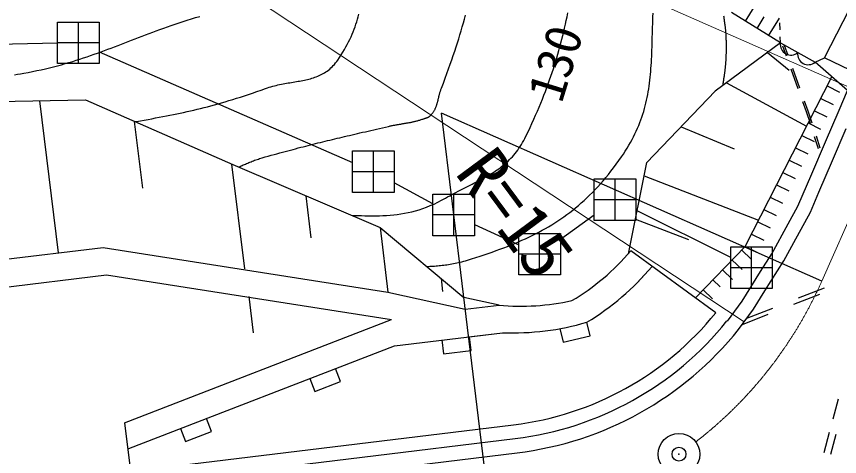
# Model space of a CAD drawing. Units: millimetres, scale not verified. Extents: x 40000 to 680000, y 20000 to 380000.
# Drawn here: x 152496 to 182183, y 284011 to 299900 of the extents above; entities that cross this region are included whole.
import ezdxf
from ezdxf.enums import TextEntityAlignment as Align

# ---------------------------------------------------------------- set-up
doc = ezdxf.new("R2010")
doc.units = ezdxf.units.MM
doc.header["$LTSCALE"] = 1000
doc.header["$PDMODE"] = 32
doc.header["$PDSIZE"] = 500
doc.linetypes.add('CHAIN', pattern=[18.5, 12, -1.5, 3.5, -1.5])
for name, color, linetype, lineweight in [('M-BGD', 7, 'Continuous', 25), ('M-BMK', 2, 'CHAIN', 13), ('M-BMK-ROW', 30, 'Continuous', 25), ('M-BMK-SRVR', 7, 'Continuous', 25), ('M-STR-HTXT', 7, 'Continuous', 13)]:
    doc.layers.add(name, color=color, linetype=linetype, lineweight=lineweight)
doc.styles.add('ＭＳ ゴシック', font='')
doc.styles.get('ＭＳ ゴシック').set_extended_font_data('MS Gothic')

msp = doc.modelspace()

# ---------------------------------------------------------------- linework, layer by layer
at = {"layer": 'M-BGD'}
for p, q in [((181641, 298402), (185638, 306240)), ((178786, 299724), (179371, 300670)), ((180051, 298941), (178281, 300036)), ((179206, 299464), (179466, 299884)), ((179626, 299204), (180021, 299843)), ((180036, 299416), (180027, 299665)), ((180051, 298941), (180044, 299166)), ((180051, 298941), (177692, 297198)), ((180051, 298941), (181301, 298251)), ((180265, 298464), (180135, 298823)), ((180328, 298486), (180197, 298845)), ((179581, 298594), (180363, 297961)), ((181301, 298251), (181641, 298402)), ((182872, 297810), (181641, 298402)), ((182468, 297222), (181301, 298251)), ((180692, 297289), (180436, 297994)), ((180754, 297311), (180498, 298016)), ((178106, 297505), (180993, 295942)), ((178776, 291599), (181901, 297722)), ((175233, 294627), (177692, 297198)), ((181731, 297389), (182177, 297161)), ((182166, 296516), (182468, 297222)), ((150065, 296791), (154980, 296889)), ((154980, 296889), (160301, 294552)), ((181504, 296943), (181949, 296716)), ((154008, 291366), (153341, 296856)), ((180993, 296460), (180862, 296819)), ((181055, 296481), (180925, 296841)), ((181542, 290343), (167821, 296406)), ((169629, 281515), (167821, 296406)), ((181131, 296031), (180993, 296460)), ((181194, 296052), (181055, 296481)), ((181277, 296498), (181722, 296271)), ((181674, 295367), (182166, 296516)), ((157048, 293705), (156756, 296109)), ((181049, 296053), (181495, 295825)), ((176470, 295920), (178382, 295118)), ((181932, 294700), (182424, 295849)), ((180822, 295607), (181267, 295380)), ((181424, 295126), (181285, 295555)), ((181487, 295146), (181348, 295576)), ((180595, 295162), (181040, 294935)), ((181182, 294218), (181674, 295367)), ((160727, 290784), (160268, 294566)), ((160301, 294552), (165613, 292280)), ((174566, 291333), (175233, 294627)), ((180367, 294717), (180813, 294489)), ((181440, 293551), (181932, 294700)), ((180140, 294271), (180585, 294044)), ((180683, 293053), (181182, 294218)), ((175135, 294143), (179261, 292549)), ((179913, 293826), (180358, 293599)), ((163124, 291907), (162940, 293423)), ((179685, 293381), (180131, 293153)), ((181133, 292834), (181440, 293551)), ((180331, 292413), (180683, 293053)), ((179458, 292935), (179903, 292708)), ((180532, 291738), (181133, 292834)), ((174820, 292586), (176736, 291845)), ((179231, 292490), (179676, 292263)), ((165613, 292280), (165896, 289947)), ((165613, 292280), (168629, 289753)), ((179740, 291333), (180331, 292413)), ((179003, 292045), (179449, 291817)), ((96560, 284394), (155627, 291563)), ((155627, 291563), (165896, 289947)), ((176982, 289736), (178776, 291599)), ((178776, 291599), (179221, 291372)), ((180171, 291081), (180532, 291738)), ((177717, 289201), (174652, 291433)), ((178651, 291470), (179011, 291123)), ((179336, 290687), (179740, 291333)), ((178304, 291110), (178665, 290763)), ((179494, 289996), (180171, 291081)), ((174868, 290271), (175420, 290874)), ((177958, 290749), (178318, 290403)), ((178668, 289617), (179336, 290687)), ((102149, 284065), (155747, 290570)), ((155747, 290570), (166017, 288954)), ((167811, 290438), (167867, 289974)), ((177611, 290389), (177877, 290133)), ((180705, 289736), (181637, 290100)), ((160879, 289787), (161038, 288476)), ((165896, 289947), (168681, 289328)), ((169903, 289476), (168629, 289753)), ((177264, 290029), (177606, 289707)), ((179082, 289336), (179494, 289996)), ((180540, 289510), (181472, 289874)), ((168681, 289328), (169903, 289476)), ((178139, 288894), (178668, 289617)), ((178543, 288600), (179082, 289336)), ((178842, 289008), (179774, 289372)), ((156396, 285227), (166017, 288954)), ((173186, 288375), (173071, 288861)), ((178677, 288783), (179609, 289147)), ((172098, 288630), (172213, 288144)), ((166131, 288011), (170024, 288483)), ((168801, 288335), (170024, 288483)), ((168895, 287843), (168835, 288339)), ((172213, 288144), (173186, 288375)), ((156548, 284299), (166131, 288011)), ((167842, 288219), (167902, 287722)), ((167902, 287722), (168895, 287843)), ((164189, 286722), (164008, 287189)), ((163076, 286827), (163256, 286361)), ((163256, 286361), (164189, 286722)), ((181948, 285370), (182141, 286094)), ((159526, 284916), (159346, 285382)), ((77190, 273842), (170427, 285158)), ((156396, 285227), (156608, 283481)), ((158413, 285021), (158594, 284555)), ((158594, 284555), (159526, 284916)), ((181626, 284162), (181819, 284887)), ((181867, 284098), (182061, 284822)), ((77247, 273345), (170488, 284661)), ((77309, 272829), (170550, 284145))]:
    msp.add_line(p, q, dxfattribs=at)
for points in [[(152420, 297794), (152530, 297810), (152642, 297829), (152756, 297849), (152919, 297879), (153078, 297911), (153235, 297943), (153388, 297977), (153538, 298011), (153686, 298047), (153831, 298083), (153974, 298120), (154114, 298158), (154252, 298197), (154388, 298237), (154523, 298277), (154655, 298318), (154786, 298359), (154915, 298402), (155043, 298445), (155170, 298488), (155296, 298532), (155421, 298576), (155545, 298621), (155668, 298667), (155791, 298713), (155914, 298759), (156036, 298805), (156159, 298852), (156281, 298900), (156404, 298947), (156527, 298995), (156650, 299043), (156774, 299091), (156899, 299139), (157025, 299187), (157151, 299235), (157279, 299284), (157409, 299332), (157539, 299380), (157672, 299429), (157806, 299477), (157942, 299525), (158080, 299573), (158220, 299621), (158362, 299669), (158507, 299716), (158655, 299763), (158805, 299810), (158958, 299856), (159114, 299902)], [(156771, 296102), (156821, 296111), (156965, 296136), (157106, 296160), (157244, 296185), (157380, 296209), (157513, 296234), (157645, 296258), (157775, 296282), (157903, 296307), (158029, 296332), (158155, 296357), (158279, 296382), (158403, 296408), (158526, 296435), (158648, 296462), (158770, 296490), (158893, 296518), (159015, 296547), (159138, 296578), (159261, 296609), (159385, 296641), (159511, 296674), (159637, 296709), (159765, 296745), (159894, 296782), (160026, 296820), (160159, 296860), (160294, 296902), (160432, 296945), (160573, 296990), (160716, 297036), (160862, 297085), (161012, 297135), (161165, 297187), (161321, 297242), (161482, 297298), (161546, 297321), (161610, 297341), (161674, 297360), (161737, 297378), (161801, 297395), (161864, 297411), (161927, 297425), (161989, 297439), (162051, 297452), (162113, 297464), (162174, 297476), (162235, 297487), (162296, 297498), (162357, 297508), (162416, 297518), (162476, 297528), (162535, 297538), (162594, 297547), (162652, 297557), (162710, 297568), (162767, 297578), (162824, 297589), (162880, 297600), (162936, 297612), (162991, 297625), (163046, 297639), (163100, 297653), (163154, 297668), (163207, 297685), (163259, 297702), (163311, 297721), (163362, 297741), (163413, 297763), (163463, 297786), (163512, 297811), (163560, 297838), (163608, 297866), (163655, 297896), (163702, 297929), (163748, 297963), (163793, 298000), (163837, 298039), (163880, 298080), (163923, 298124), (163965, 298170), (164006, 298219), (164046, 298271), (164085, 298326), (164150, 298421), (164212, 298516), (164271, 298610), (164326, 298704), (164379, 298797), (164429, 298889), (164476, 298981), (164520, 299073), (164562, 299165), (164602, 299256), (164639, 299346), (164674, 299437), (164707, 299527), (164739, 299617), (164768, 299707), (164796, 299797), (164822, 299887), (164846, 299978)], [(160512, 294461), (160526, 294468), (160563, 294485), (160601, 294502), (160639, 294520), (160678, 294537), (160716, 294554), (160755, 294571), (160795, 294589), (160835, 294606), (160875, 294623), (160916, 294639), (160958, 294656), (161000, 294673), (161042, 294689), (161086, 294705), (161130, 294721), (161175, 294736), (161220, 294751), (161266, 294766), (161313, 294780), (161361, 294794), (161471, 294826), (161578, 294856), (161683, 294886), (161787, 294915), (161889, 294943), (161990, 294971), (162089, 294998), (162187, 295025), (162283, 295051), (162378, 295077), (162472, 295102), (162565, 295126), (162657, 295151), (162749, 295175), (162839, 295198), (162928, 295221), (163017, 295244), (163106, 295266), (163194, 295289), (163281, 295311), (163369, 295332), (163456, 295354), (163543, 295375), (163629, 295397), (163716, 295418), (163803, 295439), (163890, 295460), (163978, 295481), (164066, 295502), (164154, 295523), (164243, 295544), (164332, 295565), (164422, 295586), (164513, 295607), (164605, 295628), (164698, 295650), (164792, 295672), (164886, 295694), (164982, 295716), (165080, 295738), (165179, 295761), (165279, 295784), (165380, 295808), (165484, 295832), (165589, 295856), (165696, 295880), (165804, 295906), (165915, 295931), (165945, 295938), (165976, 295945), (166005, 295951), (166035, 295957), (166063, 295963), (166092, 295969), (166120, 295974), (166147, 295980), (166175, 295985), (166202, 295990), (166228, 295994), (166255, 295999), (166281, 296004), (166307, 296008), (166332, 296012), (166358, 296016), (166383, 296021), (166408, 296025), (166433, 296029), (166457, 296033), (166482, 296037), (166507, 296041), (166531, 296045), (166556, 296049), (166580, 296053), (166605, 296058), (166629, 296062), (166654, 296067), (166678, 296071), (166703, 296076), (166728, 296081), (166753, 296086), (166778, 296092), (166803, 296097), (166829, 296103), (166854, 296109), (166880, 296116), (166906, 296122), (166932, 296129), (166959, 296136), (166986, 296144), (167013, 296151), (167041, 296160), (167069, 296168), (167098, 296177), (167126, 296186), (167156, 296196), (167185, 296206), (167192, 296209), (167198, 296211), (167204, 296213), (167210, 296215), (167216, 296217), (167222, 296218), (167228, 296220), (167233, 296222), (167239, 296224), (167245, 296225), (167250, 296227), (167256, 296229), (167261, 296231), (167267, 296232), (167272, 296234), (167277, 296236), (167282, 296237), (167288, 296239), (167293, 296241), (167298, 296243), (167303, 296244), (167308, 296246), (167313, 296248), (167318, 296250), (167323, 296252), (167328, 296254), (167332, 296256), (167337, 296258), (167342, 296261), (167347, 296263), (167352, 296266), (167356, 296268), (167361, 296271), (167366, 296273), (167370, 296276), (167375, 296279), (167379, 296282), (167384, 296286), (167389, 296289), (167393, 296292), (167398, 296296), (167402, 296300), (167407, 296304), (167411, 296308), (167416, 296312), (167421, 296316), (167425, 296321), (167430, 296325), (167447, 296344), (167464, 296363), (167480, 296382), (167495, 296401), (167509, 296420), (167523, 296439), (167536, 296458), (167548, 296477), (167560, 296496), (167571, 296515), (167582, 296534), (167592, 296553), (167601, 296572), (167610, 296591), (167619, 296611), (167627, 296630), (167634, 296650), (167642, 296669), (167649, 296689), (167655, 296708), (167662, 296728), (167668, 296748), (167674, 296768), (167679, 296788), (167685, 296808), (167690, 296829), (167695, 296849), (167701, 296870), (167706, 296890), (167711, 296911), (167716, 296932), (167721, 296953), (167726, 296974), (167731, 296996), (167736, 297018), (167741, 297039), (167747, 297061), (167753, 297083), (167758, 297106), (167765, 297128), (167771, 297151), (167778, 297174), (167785, 297197), (167792, 297220), (167800, 297244), (167808, 297267), (167817, 297291), (167826, 297316), (167894, 297495), (167960, 297671), (168023, 297843), (168084, 298010), (168142, 298174), (168198, 298335), (168252, 298492), (168304, 298647), (168354, 298799), (168402, 298948), (168448, 299096), (168493, 299241), (168536, 299384), (168577, 299526), (168617, 299667), (168656, 299806), (168693, 299945)], [(164584, 292720), (164676, 292716), (164807, 292712), (164936, 292708), (165066, 292704), (165196, 292702), (165325, 292701), (165454, 292702), (165584, 292705), (165713, 292710), (165842, 292717), (165972, 292726), (166102, 292739), (166231, 292754), (166362, 292773), (166492, 292795), (166623, 292821), (166755, 292851), (166887, 292885), (167019, 292923), (167152, 292967), (167286, 293015), (167421, 293069), (167556, 293127), (167692, 293192), (167829, 293263), (167967, 293339), (168044, 293383), (168121, 293426), (168197, 293468), (168273, 293509), (168348, 293549), (168422, 293588), (168496, 293626), (168570, 293664), (168643, 293701), (168715, 293737), (168786, 293773), (168857, 293809), (168927, 293845), (168997, 293880), (169066, 293915), (169134, 293950), (169201, 293986), (169268, 294021), (169334, 294057), (169399, 294093), (169464, 294129), (169527, 294166), (169590, 294204), (169652, 294242), (169714, 294281), (169774, 294321), (169834, 294361), (169893, 294403), (169951, 294446), (170008, 294490), (170064, 294535), (170119, 294581), (170174, 294629), (170227, 294679), (170280, 294730), (170331, 294783), (170382, 294837), (170432, 294893), (170480, 294952), (170528, 295012), (170575, 295074), (170620, 295139), (170665, 295205), (170708, 295275), (170751, 295346), (170792, 295420), (170833, 295497), (170872, 295576), (170947, 295733), (171019, 295888), (171089, 296040), (171157, 296190), (171222, 296339), (171286, 296485), (171348, 296630), (171407, 296774), (171465, 296915), (171520, 297056), (171574, 297195), (171626, 297333), (171677, 297470), (171726, 297606), (171773, 297742), (171818, 297876), (171863, 298010), (171905, 298144), (171947, 298277), (171987, 298410), (172025, 298543), (172063, 298676), (172099, 298809), (172134, 298942), (172168, 299075), (172202, 299209), (172234, 299344), (172265, 299479), (172296, 299615), (172325, 299752), (172354, 299889), (172383, 300028)], [(167291, 290874), (167301, 290874), (167356, 290877), (167410, 290880), (167465, 290883), (167520, 290887), (167575, 290890), (167630, 290895), (167685, 290899), (167740, 290904), (167796, 290909), (167852, 290915), (167908, 290922), (167965, 290929), (168022, 290937), (168080, 290945), (168138, 290955), (168197, 290965), (168256, 290976), (168316, 290988), (168377, 291001), (168438, 291015), (168501, 291030), (168564, 291046), (168628, 291064), (168693, 291082), (168759, 291102), (168914, 291150), (169067, 291198), (169217, 291247), (169365, 291296), (169510, 291345), (169654, 291395), (169795, 291445), (169934, 291496), (170071, 291547), (170207, 291599), (170340, 291652), (170471, 291706), (170600, 291761), (170728, 291817), (170854, 291874), (170978, 291932), (171100, 291992), (171221, 292053), (171340, 292115), (171458, 292178), (171574, 292243), (171689, 292310), (171802, 292378), (171914, 292448), (172025, 292520), (172134, 292594), (172242, 292669), (172349, 292747), (172455, 292826), (172560, 292908), (172663, 292992), (172766, 293079), (172868, 293167), (172969, 293258), (173069, 293352), (173168, 293448), (173267, 293547), (173365, 293648), (173462, 293753), (173558, 293860), (173654, 293970), (173750, 294083), (173845, 294199), (173939, 294318), (174034, 294440), (174127, 294566), (174221, 294695), (174314, 294827), (174387, 294933), (174456, 295039), (174522, 295143), (174584, 295248), (174644, 295351), (174701, 295455), (174754, 295557), (174805, 295660), (174853, 295762), (174899, 295863), (174942, 295965), (174982, 296066), (175020, 296167), (175056, 296268), (175089, 296369), (175120, 296470), (175149, 296571), (175176, 296672), (175201, 296774), (175225, 296875), (175246, 296977), (175266, 297079), (175284, 297182), (175301, 297285), (175316, 297388), (175330, 297492), (175343, 297597), (175354, 297702), (175364, 297808), (175374, 297914), (175382, 298022), (175389, 298130), (175396, 298239), (175402, 298350), (175407, 298461), (175412, 298573), (175416, 298686), (175420, 298801), (175424, 298916), (175427, 299033), (175430, 299151), (175433, 299271), (175437, 299392), (175440, 299514), (175443, 299638), (175447, 299764), (175451, 299891), (175456, 300020)], [(177999, 299918), (178004, 299884), (178009, 299852), (178014, 299820), (178018, 299789), (178023, 299758), (178027, 299728), (178031, 299699), (178035, 299670), (178039, 299641), (178043, 299613), (178047, 299585), (178050, 299558), (178053, 299531), (178056, 299504), (178059, 299477), (178062, 299450), (178065, 299423), (178067, 299397), (178070, 299370), (178072, 299343), (178074, 299317), (178076, 299290), (178078, 299263), (178080, 299235), (178081, 299208), (178083, 299180), (178084, 299151), (178085, 299123), (178086, 299093), (178087, 299064), (178088, 299034), (178089, 299003), (178090, 298971), (178090, 298939), (178090, 298907), (178091, 298873), (178091, 298839), (178091, 298804), (178091, 298767), (178091, 298734), (178090, 298702), (178090, 298671), (178090, 298640), (178089, 298610), (178089, 298580), (178088, 298552), (178087, 298523), (178086, 298496), (178086, 298468), (178085, 298442), (178084, 298415), (178082, 298389), (178081, 298364), (178080, 298338), (178078, 298313), (178077, 298289), (178075, 298264), (178073, 298239), (178071, 298215), (178070, 298190), (178067, 298166), (178065, 298141), (178063, 298117), (178060, 298092), (178058, 298067), (178055, 298042), (178052, 298017), (178049, 297992), (178046, 297966), (178043, 297940), (178040, 297913), (178036, 297886), (178032, 297859), (178029, 297830), (178025, 297802), (178020, 297773), (178016, 297743), (178012, 297712), (178007, 297681), (178003, 297649), (177998, 297616), (177993, 297583), (177987, 297548), (177982, 297513), (177976, 297476), (177971, 297439), (177965, 297400)]]:
    msp.add_lwpolyline(points, dxfattribs=at)
for centre, radius, start, end in [((180427, 298882), 380, 171.094, 311.1278), ((181052, 298537), 380, 171.094, 311.1278), ((168148, 296983), 8550, 300.8319, 319.5206), ((168146, 296984), 9500, 301.2434, 319.9684), ((170686, 297990), 8550, 264.7457, 282.4575), ((169092, 296157), 11080, 276.9202, 321.1132), ((170394, 297976), 9500, 267.7656, 286.3812), ((169092, 296157), 11580, 276.9202, 321.2355), ((169092, 296157), 12100, 276.9202, 321.3519)]:
    msp.add_arc(centre, radius, start, end, dxfattribs=at)
at = {"layer": 'M-BMK'}
msp.add_line((181540, 290338), (186314, 301133), dxfattribs=at)
msp.add_arc((167821, 296406), 15000, 307.7087, 336.1601, dxfattribs=at)
at = {"layer": 'M-BMK-ROW'}
for p, q in [((153980, 298197), (153980, 299697)), ((153980, 299697), (155480, 299697)), ((154730, 298197), (154730, 299697)), ((155480, 299697), (155480, 298197)), ((153980, 298931), (150457, 298857)), ((155480, 298947), (153980, 298947)), ((155480, 298619), (164618, 294623)), ((155480, 298197), (153980, 298197)), ((164618, 293545), (164618, 295045)), ((164618, 295045), (166118, 295045)), ((165368, 293545), (165368, 295045)), ((166118, 295045), (166118, 293545)), ((166118, 294295), (164618, 294295)), ((173336, 292532), (173336, 294032)), ((173336, 294032), (174836, 294032)), ((174086, 292532), (174086, 294032)), ((174836, 294032), (174836, 292532)), ((167517, 293137), (166118, 293891)), ((166118, 293545), (164618, 293545)), ((167517, 291983), (167517, 293483)), ((167517, 293483), (169017, 293483)), ((168267, 291983), (168267, 293483)), ((169017, 293483), (169017, 291983)), ((174836, 293282), (173336, 293282)), ((169017, 292733), (167517, 292733)), ((172114, 291859), (173336, 292740)), ((178257, 291201), (174836, 292907)), ((174836, 292532), (173336, 292532)), ((169017, 292390), (170614, 291660)), ((169017, 291983), (167517, 291983)), ((170614, 290567), (170614, 292067)), ((170614, 292067), (172114, 292067)), ((171364, 290567), (171364, 292067)), ((172114, 292067), (172114, 290567)), ((178257, 290077), (178257, 291577)), ((178257, 291577), (179757, 291577)), ((179007, 290077), (179007, 291577)), ((179757, 291577), (179757, 290077)), ((172114, 291317), (170614, 291317)), ((179757, 290827), (178257, 290827)), ((172114, 290567), (170614, 290567)), ((179757, 290077), (178257, 290077))]:
    msp.add_line(p, q, dxfattribs=at)
at = {"layer": 'M-BMK-SRVR'}
msp.add_circle((176392, 284095), 750, dxfattribs=at)
msp.add_point((176392, 284095), dxfattribs=at)
at = {"layer": 'M-STR-HTXT'}
for p, q in [((184291, 296560), (143447, 314625)), ((152329, 306360), (178748, 288879))]:
    msp.add_line(p, q, dxfattribs=at)

# ---------------------------------------------------------------- texts
at = {"layer": 'M-BGD', "style": 'ＭＳ ゴシック'}
msp.add_text('130', height=1320, rotation=72.78, dxfattribs=at).set_placement((171928, 298215), align=Align.MIDDLE_CENTER)
msp.add_text('R=15', height=1833, rotation=306.53, dxfattribs=at).set_placement((169012, 294799), align=Align.MIDDLE_LEFT)

doc.saveas('drawing.dxf')
